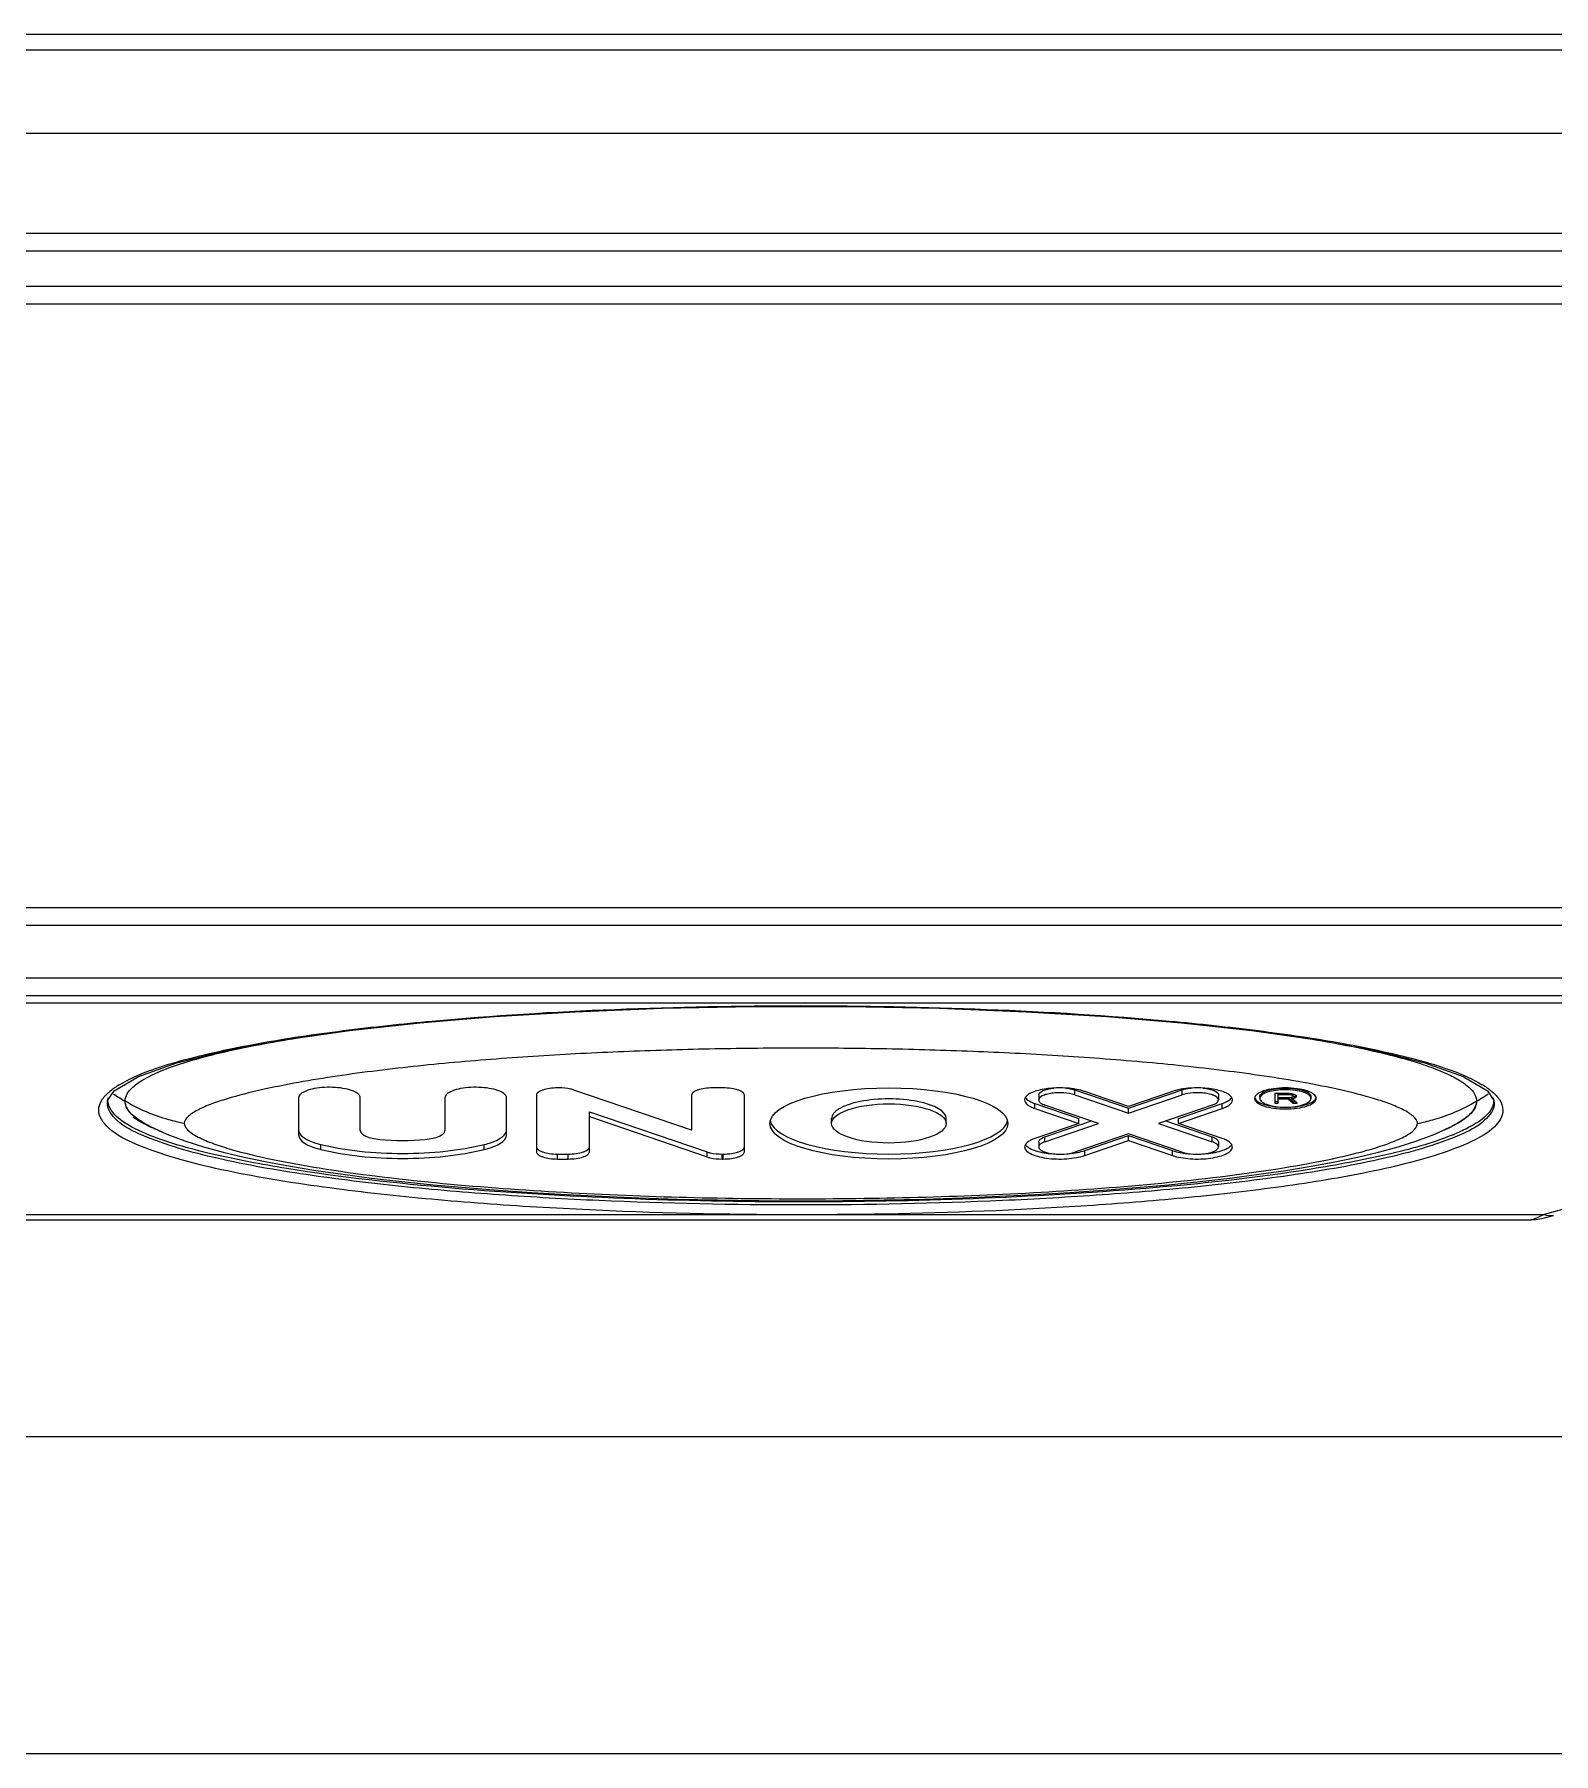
# Model space of a CAD drawing. Header units: millimetres. Extents: x 341 to 4391, y 324 to 2971.
# Drawn here: x 3104.6 to 3190.8, y 324.3 to 421.8 of the extents above; entities that cross this region are included whole.
import ezdxf

# ---------------------------------------------------------------- set-up
doc = ezdxf.new("R2010")
doc.units = ezdxf.units.MM
doc.header["$LTSCALE"] = 256.666667
doc.layers.get('0').update_dxf_attribs({"linetype": 'CONTINUOUS'})
doc.layers.add('ASSI', color=7, linetype='CONTINUOUS')
doc.layers.add('GEOM', color=7, linetype='CONTINUOUS')

msp = doc.modelspace()

# ---------------------------------------------------------------- linework, layer by layer
at = {"color": 9, "linetype": 'Continuous'}
for p, q in [((3302.155, 421.848), (2703.955, 421.848)), ((2756.965, 416.249), (3249.146, 416.249)), ((3237.538, 409.548), (2768.573, 409.548)), ((3237.538, 407.548), (2768.573, 407.548)), ((2704.055, 371.298), (3302.055, 371.298)), ((3302.055, 368.298), (2704.055, 368.298)), ((3163.604, 361.677), (3163.604, 361.959)), ((3169.707, 361.677), (3169.707, 361.959)), ((3109.709, 361.31), (3109.714, 361.318)), ((3161.341, 360.903), (3161.341, 361.185)), ((3171.97, 360.903), (3171.97, 361.185)), ((3161.907, 359.01), (3161.907, 359.291)), ((3171.404, 359.01), (3171.404, 359.291)), ((3120.815, 358.577), (3120.815, 358.859)), ((3130.095, 358.577), (3130.095, 358.859)), ((3134.255, 358.035), (3134.255, 358.317)), ((3134.855, 358.035), (3134.855, 358.317)), ((3142.736, 358.156), (3142.736, 358.437)), ((3143.585, 358.035), (3143.585, 358.317)), ((3143.655, 358.035), (3143.655, 358.317)), ((3164.17, 358.236), (3164.17, 358.518)), ((3169.141, 358.236), (3169.141, 358.518))]:
    msp.add_line(p, q, dxfattribs=at)
at = {"color": 7, "linetype": 'Continuous'}
for p, q in [((3302.055, 420.948), (2703.955, 420.948)), ((3237.538, 410.548), (2768.573, 410.548)), ((3237.538, 406.548), (2768.573, 406.548)), ((2705.055, 372.298), (3301.055, 372.298)), ((3301.055, 367.298), (2705.055, 367.298)), ((3134.326, 362.071), (3134.255, 362.071)), ((3141.855, 359.666), (3135.175, 361.951)), ((3143.655, 362.071), (3143.055, 362.071)), ((3163.604, 361.959), (3166.655, 360.916)), ((3166.655, 360.916), (3169.707, 361.959)), ((3119.555, 361.507), (3119.555, 359.413)), ((3123.055, 359.645), (3123.055, 361.507)), ((3127.855, 361.507), (3127.855, 359.645)), ((3131.355, 359.413), (3131.355, 361.507)), ((3133.055, 361.661), (3133.055, 358.446)), ((3141.855, 361.661), (3141.855, 359.666)), ((3144.855, 358.446), (3144.855, 361.661)), ((3161.341, 361.185), (3163.827, 360.335)), ((3161.555, 361.669), (3161.555, 361.387)), ((3164.958, 360.053), (3161.907, 361.097)), ((3163.604, 361.677), (3166.655, 360.634)), ((3166.655, 361.021), (3164.17, 361.871)), ((3169.141, 361.871), (3166.655, 361.021)), ((3166.655, 360.634), (3169.707, 361.677)), ((3171.404, 361.097), (3168.353, 360.053)), ((3169.484, 360.335), (3171.97, 361.185)), ((3171.755, 361.669), (3171.755, 361.387)), ((3174.105, 361.567), (3174.105, 361.473)), ((3175.755, 361.746), (3174.955, 361.746)), ((3174.955, 361.746), (3174.955, 361.199)), ((3174.955, 361.293), (3175.155, 361.293)), ((3174.955, 361.199), (3175.155, 361.199)), ((3175.155, 361.199), (3175.155, 361.746)), ((3175.155, 361.688), (3175.789, 361.688)), ((3175.789, 361.513), (3175.155, 361.513)), ((3175.155, 361.444), (3175.722, 361.444)), ((3175.722, 361.444), (3175.722, 361.513)), ((3175.722, 361.444), (3175.989, 361.199)), ((3175.748, 361.513), (3175.989, 361.293)), ((3175.922, 361.735), (3175.755, 361.746)), ((3175.789, 361.688), (3175.789, 361.744)), ((3175.789, 361.688), (3175.889, 361.676)), ((3175.889, 361.525), (3175.789, 361.513)), ((3175.889, 361.676), (3175.889, 361.737)), ((3175.889, 361.676), (3175.955, 361.653)), ((3175.955, 361.548), (3175.889, 361.525)), ((3176.055, 361.7), (3175.922, 361.735)), ((3175.922, 361.467), (3175.922, 361.537)), ((3175.922, 361.467), (3176.055, 361.49)), ((3176.222, 361.199), (3175.922, 361.467)), ((3175.955, 361.653), (3175.955, 361.726)), ((3175.955, 361.653), (3175.989, 361.618)), ((3175.989, 361.583), (3175.955, 361.548)), ((3175.976, 361.57), (3176.055, 361.584)), ((3175.982, 361.719), (3175.989, 361.712)), ((3175.989, 361.583), (3175.989, 361.712)), ((3175.989, 361.293), (3176.117, 361.293)), ((3175.989, 361.199), (3175.989, 361.293)), ((3175.989, 361.199), (3176.222, 361.199)), ((3176.155, 361.653), (3176.055, 361.7)), ((3176.055, 361.584), (3176.155, 361.631)), ((3176.055, 361.49), (3176.055, 361.584)), ((3176.055, 361.49), (3176.155, 361.537)), ((3176.189, 361.618), (3176.155, 361.653)), ((3176.155, 361.631), (3176.166, 361.642)), ((3176.155, 361.537), (3176.155, 361.631)), ((3176.155, 361.537), (3176.189, 361.572)), ((3176.189, 361.572), (3176.189, 361.618)), ((3177.005, 361.567), (3177.005, 361.473)), ((3136.055, 360.722), (3142.736, 358.437)), ((3136.055, 358.446), (3136.055, 360.722)), ((3136.055, 360.44), (3142.736, 358.156)), ((3149.805, 360.053), (3149.805, 360.335)), ((3156.305, 360.053), (3156.305, 360.335)), ((3161.341, 360.903), (3163.827, 360.053)), ((3163.827, 360.053), (3161.341, 359.203)), ((3161.907, 359.291), (3164.546, 360.194)), ((3161.907, 359.01), (3164.958, 360.053)), ((3163.827, 360.053), (3163.827, 360.335)), ((3166.655, 360.634), (3166.655, 360.916)), ((3168.353, 360.053), (3171.404, 359.01)), ((3168.765, 360.194), (3171.404, 359.291)), ((3169.484, 360.053), (3171.97, 360.903)), ((3169.484, 360.053), (3169.484, 360.335)), ((3171.97, 359.203), (3169.484, 360.053)), ((3161.555, 359.001), (3161.555, 358.719)), ((3166.655, 359.473), (3163.604, 358.429)), ((3164.17, 358.518), (3166.655, 359.368)), ((3164.17, 358.236), (3166.655, 359.086)), ((3169.707, 358.429), (3166.655, 359.473)), ((3166.655, 359.368), (3169.141, 358.518)), ((3166.655, 359.086), (3166.655, 359.368)), ((3166.655, 359.086), (3169.141, 358.236)), ((3171.755, 359.001), (3171.755, 358.719)), ((3184.032, 359.452), (3184.891, 359.835)), ((3134.255, 358.317), (3134.855, 358.317)), ((3134.255, 358.035), (3134.855, 358.035)), ((3143.585, 358.317), (3143.655, 358.317)), ((3143.585, 358.035), (3143.655, 358.035)), ((2951.711, 354.579), (3189.489, 354.579))]:
    msp.add_line(p, q, dxfattribs=at)
for points in [[(3110.157, 360.401), (3110.405, 360.257), (3110.778, 360.051), (3111.097, 359.885)], [(3111.221, 359.835), (3112.078, 359.452), (3113.096, 359.069), (3114.15, 358.734), (3115.267, 358.428), (3116.464, 358.144), (3117.744, 357.877), (3119.096, 357.628), (3120.526, 357.393), (3122.066, 357.169), (3123.702, 356.957), (3125.417, 356.759), (3127.194, 356.578), (3129.021, 356.414), (3130.887, 356.266), (3132.795, 356.135), (3134.755, 356.02), (3136.775, 355.92), (3138.869, 355.835), (3141.05, 355.766), (3143.325, 355.714), (3145.671, 355.682), (3148.052, 355.671), (3150.434, 355.682), (3152.781, 355.714), (3155.056, 355.765), (3157.237, 355.834), (3159.332, 355.919), (3161.353, 356.02), (3163.312, 356.135), (3165.221, 356.266), (3167.087, 356.413), (3168.914, 356.578), (3170.692, 356.759), (3172.407, 356.956), (3174.043, 357.168), (3175.583, 357.393), (3177.014, 357.627), (3178.366, 357.877), (3179.646, 358.144), (3180.843, 358.428), (3181.961, 358.734), (3183.014, 359.069), (3184.032, 359.452)], [(3189.478, 354.579), (3189.508, 354.579), (3189.772, 354.598)], [(3189.772, 354.598), (3189.986, 354.633), (3190.184, 354.677), (3190.392, 354.728), (3190.62, 354.789), (3190.777, 354.832)]]:
    msp.add_lwpolyline(points, dxfattribs=at)
for centre, radius, start, end in [((3134.55, 269.774), 96.317, 97.43421, 98.83841), ((3137.244, 249.729), 116.542, 97.06708, 97.47236), ((3159.584, 255.259), 110.966, 82.29856, 82.83214), ((3160.936, 265.327), 100.808, 81.41116, 82.2929), ((3162.875, 357.455), 4.61, 80.75793, 81.94318), ((3170.436, 357.455), 4.61, 98.05682, 99.24207), ((3114.379, 366.363), 7.252, 242.69117, 243.12531), ((3114.575, 366.751), 7.697, 243.13438, 244.11198), ((3114.58, 366.762), 7.698, 243.1312, 244.13275), ((3125.455, 373.44), 14.348, 264.85876, 275.14124), ((3181.684, 366.426), 7.33, 295.94696, 296.88923), ((3181.689, 366.415), 7.328, 295.98634, 296.88043)]:
    msp.add_arc(centre, radius, start, end, dxfattribs=at)
at = {"color": 9, "linetype": 'Continuous'}
for centre, start, end in [((3117.57, 374.169), 235.57528, 238.56206), ((3178.541, 374.169), 301.43794, 304.42472)]:
    msp.add_arc(centre, 15.071, start, end, dxfattribs=at)
at = {"color": 7, "linetype": 'Continuous'}
for major_axis, ratio in [((6.75, 0), 0.298951), ((3.25, 0), 0.34202)]:
    msp.add_ellipse((3153.055, 360.053), major_axis=major_axis, ratio=ratio, dxfattribs=at)
for major_axis, ratio, start_param, end_param in [((3.25, 0), 0.34202, 0, 3.141593), ((6.75, 0), 0.298951, 3.210664, 6.214246)]:
    msp.add_ellipse((3153.055, 360.335), major_axis=major_axis, ratio=ratio, start_param=start_param, end_param=end_param, dxfattribs=at)
for points, knots in [([(3109.884, 361.82), (3109.982, 361.962), (3110.269, 362.244), (3111.125, 362.8), (3112.851, 363.486), (3115.847, 364.28), (3118.289, 364.719), (3119.751, 364.947)], [0, 0, 0, 0, 0.049221, 0.113391, 0.291329, 0.576632, 1, 1, 1, 1]), ([(3175.991, 365.004), (3177.463, 364.781), (3179.958, 364.342), (3182.799, 363.622), (3184.421, 363.025), (3185.249, 362.63), (3185.835, 362.251), (3186.128, 361.963), (3186.225, 361.821)], [0, 0, 0, 0, 0.411244, 0.699619, 0.807729, 0.888222, 0.952419, 1, 1, 1, 1]), ([(3183.045, 360.053), (3183.045, 360.21), (3182.857, 360.447), (3182.551, 360.663), (3182.109, 360.91), (3181.461, 361.178), (3180.272, 361.572), (3178.629, 361.983), (3176.539, 362.396), (3174.342, 362.751), (3172.075, 363.056), (3169.761, 363.319), (3166.614, 363.621), (3162.628, 363.915), (3157.8, 364.154), (3152.936, 364.294), (3148.056, 364.34), (3143.175, 364.294), (3138.311, 364.154), (3133.483, 363.915), (3129.497, 363.621), (3126.35, 363.319), (3124.036, 363.056), (3121.769, 362.751), (3119.572, 362.396), (3117.482, 361.983), (3115.839, 361.572), (3114.65, 361.178), (3114.002, 360.91), (3113.56, 360.663), (3113.254, 360.447), (3113.066, 360.21), (3113.066, 360.053)], [0, 0, 0, 0, 0.006584, 0.011034, 0.016119, 0.027691, 0.040569, 0.068737, 0.098868, 0.130202, 0.162343, 0.195053, 0.228183, 0.295311, 0.363192, 0.431499, 0.5, 0.568501, 0.636808, 0.704689, 0.771817, 0.804946, 0.837657, 0.869798, 0.901132, 0.931262, 0.959431, 0.972309, 0.983881, 0.988966, 0.993416, 1, 1, 1, 1]), ([(3122.966, 361.696), (3122.885, 361.779), (3122.634, 361.913), (3122.183, 362.038), (3121.628, 362.107), (3121.035, 362.11), (3120.474, 362.046), (3120.061, 361.94), (3119.802, 361.818), (3119.64, 361.709), (3119.555, 361.584), (3119.555, 361.507)], [0, 0, 0, 0, 0.093893, 0.224479, 0.381113, 0.547528, 0.705724, 0.839143, 0.892797, 0.936813, 1, 1, 1, 1]), ([(3131.266, 361.696), (3131.185, 361.779), (3130.934, 361.913), (3130.483, 362.038), (3129.928, 362.107), (3129.335, 362.11), (3128.774, 362.046), (3128.361, 361.94), (3128.102, 361.818), (3127.94, 361.709), (3127.855, 361.584), (3127.855, 361.507)], [0, 0, 0, 0, 0.093893, 0.224479, 0.381113, 0.547528, 0.705724, 0.839143, 0.892797, 0.936813, 1, 1, 1, 1]), ([(3134.255, 362.071), (3134.102, 362.071), (3133.815, 362.052), (3133.48, 361.984), (3133.265, 361.896), (3133.13, 361.817), (3133.055, 361.721), (3133.055, 361.661)], [0, 0, 0, 0, 0.344881, 0.644083, 0.76522, 0.86386, 1, 1, 1, 1]), ([(3135.175, 361.951), (3135.115, 361.971), (3134.838, 362.047), (3134.55, 362.071), (3134.326, 362.071)], [0, 0, 0, 0, 0.219839, 1, 1, 1, 1]), ([(3143.055, 362.071), (3142.902, 362.071), (3142.615, 362.052), (3142.28, 361.984), (3142.065, 361.896), (3141.93, 361.817), (3141.855, 361.721), (3141.855, 361.661)], [0, 0, 0, 0, 0.344881, 0.644083, 0.76522, 0.86386, 1, 1, 1, 1]), ([(3144.855, 361.661), (3144.855, 361.721), (3144.781, 361.817), (3144.646, 361.896), (3144.431, 361.984), (3144.096, 362.052), (3143.809, 362.071), (3143.655, 362.071)], [0, 0, 0, 0, 0.13614, 0.23478, 0.355917, 0.655119, 1, 1, 1, 1]), ([(3163.521, 362.019), (3163.203, 362.064), (3162.72, 362.086), (3162.092, 362.039), (3161.662, 361.968), (3161.291, 361.861), (3160.966, 361.719), (3160.755, 361.52), (3160.755, 361.387)], [0, 0, 0, 0, 0.322464, 0.48297, 0.631633, 0.761122, 0.866113, 1, 1, 1, 1]), ([(3161.555, 361.669), (3161.555, 361.783), (3161.787, 361.929), (3162.083, 362.015), (3162.299, 362.051), (3162.415, 362.063)], [0, 0, 0, 0, 0.348417, 0.64371, 1, 1, 1, 1]), ([(3163.127, 362.059), (3163.171, 362.054), (3163.332, 362.033), (3163.492, 361.998), (3163.604, 361.959)], [0, 0, 0, 0, 0.271625, 1, 1, 1, 1]), ([(3164.17, 361.871), (3164.128, 361.885), (3163.946, 361.942), (3163.76, 361.981), (3163.615, 362.005)], [0, 0, 0, 0, 0.230443, 1, 1, 1, 1]), ([(3169.696, 362.005), (3169.645, 361.997), (3169.458, 361.963), (3169.273, 361.916), (3169.141, 361.871)], [0, 0, 0, 0, 0.268226, 1, 1, 1, 1]), ([(3169.707, 361.959), (3169.742, 361.971), (3169.897, 362.018), (3170.058, 362.045), (3170.184, 362.059)], [0, 0, 0, 0, 0.225771, 1, 1, 1, 1]), ([(3172.555, 361.387), (3172.555, 361.52), (3172.345, 361.719), (3172.02, 361.861), (3171.649, 361.968), (3171.219, 362.039), (3170.591, 362.086), (3170.108, 362.064), (3169.79, 362.019)], [0, 0, 0, 0, 0.133887, 0.238878, 0.368367, 0.51703, 0.677536, 1, 1, 1, 1]), ([(3170.896, 362.063), (3171.012, 362.051), (3171.228, 362.015), (3171.524, 361.929), (3171.756, 361.783), (3171.755, 361.669)], [0, 0, 0, 0, 0.35629, 0.651583, 1, 1, 1, 1]), ([(3177.305, 361.473), (3177.305, 361.561), (3177.196, 361.701), (3177.001, 361.816), (3176.686, 361.944), (3176.198, 362.044), (3175.555, 362.086), (3174.913, 362.044), (3174.425, 361.944), (3174.11, 361.816), (3173.915, 361.701), (3173.805, 361.561), (3173.805, 361.473)], [0, 0, 0, 0, 0.068069, 0.117389, 0.177958, 0.327565, 0.5, 0.672435, 0.822042, 0.882611, 0.931931, 1, 1, 1, 1]), ([(3174.105, 361.567), (3174.105, 361.64), (3174.196, 361.756), (3174.358, 361.851), (3174.619, 361.957), (3175.024, 362.04), (3175.555, 362.075), (3176.087, 362.04), (3176.492, 361.957), (3176.753, 361.851), (3176.915, 361.756), (3177.005, 361.64), (3177.005, 361.567)], [0, 0, 0, 0, 0.068072, 0.11739, 0.177958, 0.327564, 0.5, 0.672436, 0.822042, 0.88261, 0.931928, 1, 1, 1, 1]), ([(3177.005, 361.473), (3177.005, 361.546), (3176.915, 361.662), (3176.753, 361.757), (3176.492, 361.863), (3176.087, 361.946), (3175.555, 361.981), (3175.024, 361.946), (3174.619, 361.863), (3174.358, 361.757), (3174.196, 361.662), (3174.105, 361.546), (3174.105, 361.473)], [0, 0, 0, 0, 0.06807, 0.11739, 0.177959, 0.327564, 0.5, 0.672436, 0.822041, 0.88261, 0.93193, 1, 1, 1, 1]), ([(3109.709, 361.31), (3109.709, 361.353), (3109.725, 361.534), (3109.805, 361.706), (3109.884, 361.82)], [0, 0, 0, 0, 0.235289, 1, 1, 1, 1]), ([(3111.097, 359.885), (3110.876, 359.997), (3110.487, 360.218), (3110.03, 360.588), (3109.766, 360.955), (3109.709, 361.202), (3109.709, 361.31)], [0, 0, 0, 0, 0.358555, 0.644529, 0.844395, 1, 1, 1, 1]), ([(3109.714, 361.318), (3109.714, 361.361), (3109.73, 361.541), (3109.81, 361.712), (3109.888, 361.826)], [0, 0, 0, 0, 0.235398, 1, 1, 1, 1]), ([(3110.209, 360.464), (3110.059, 360.593), (3109.819, 360.842), (3109.714, 361.18), (3109.714, 361.318)], [0, 0, 0, 0, 0.589304, 1, 1, 1, 1]), ([(3123.055, 361.507), (3123.055, 361.523), (3123.047, 361.594), (3123.004, 361.657), (3122.966, 361.696)], [0, 0, 0, 0, 0.227428, 1, 1, 1, 1]), ([(3131.355, 361.507), (3131.355, 361.523), (3131.347, 361.594), (3131.304, 361.657), (3131.266, 361.696)], [0, 0, 0, 0, 0.227428, 1, 1, 1, 1]), ([(3160.755, 361.387), (3160.755, 361.286), (3160.88, 361.126), (3161.104, 360.995), (3161.256, 360.932), (3161.341, 360.903)], [0, 0, 0, 0, 0.382496, 0.659643, 1, 1, 1, 1]), ([(3160.847, 361.465), (3160.903, 361.404), (3161.063, 361.293), (3161.239, 361.22), (3161.341, 361.185)], [0, 0, 0, 0, 0.433945, 1, 1, 1, 1]), ([(3163.604, 361.677), (3163.407, 361.745), (3163.08, 361.794), (3162.641, 361.801), (3162.308, 361.775), (3162.007, 361.714), (3161.747, 361.627), (3161.555, 361.489), (3161.555, 361.387)], [0, 0, 0, 0, 0.285844, 0.446834, 0.603736, 0.744841, 0.860521, 1, 1, 1, 1]), ([(3161.555, 361.387), (3161.555, 361.327), (3161.668, 361.184), (3161.815, 361.128), (3161.907, 361.097)], [0, 0, 0, 0, 0.383369, 1, 1, 1, 1]), ([(3171.755, 361.387), (3171.755, 361.489), (3171.564, 361.627), (3171.304, 361.714), (3171.003, 361.775), (3170.67, 361.801), (3170.231, 361.794), (3169.904, 361.745), (3169.707, 361.677)], [0, 0, 0, 0, 0.139479, 0.255159, 0.396264, 0.553166, 0.714156, 1, 1, 1, 1]), ([(3171.404, 361.097), (3171.496, 361.128), (3171.643, 361.184), (3171.755, 361.327), (3171.755, 361.387)], [0, 0, 0, 0, 0.616631, 1, 1, 1, 1]), ([(3171.97, 361.185), (3172.072, 361.22), (3172.248, 361.293), (3172.408, 361.404), (3172.464, 361.465)], [0, 0, 0, 0, 0.566055, 1, 1, 1, 1]), ([(3171.97, 360.903), (3172.055, 360.932), (3172.207, 360.995), (3172.431, 361.126), (3172.555, 361.286), (3172.555, 361.387)], [0, 0, 0, 0, 0.340357, 0.617504, 1, 1, 1, 1]), ([(3173.805, 361.473), (3173.805, 361.384), (3173.915, 361.244), (3174.11, 361.129), (3174.425, 361.001), (3174.913, 360.901), (3175.555, 360.859), (3176.198, 360.901), (3176.686, 361.001), (3177.001, 361.129), (3177.196, 361.244), (3177.305, 361.384), (3177.305, 361.473)], [0, 0, 0, 0, 0.068069, 0.117389, 0.177958, 0.327565, 0.5, 0.672435, 0.822042, 0.882611, 0.931931, 1, 1, 1, 1]), ([(3173.811, 361.521), (3173.831, 361.432), (3174.015, 361.252), (3174.602, 361.026), (3175.555, 360.925), (3176.509, 361.026), (3177.096, 361.252), (3177.28, 361.432), (3177.3, 361.521)], [0, 0, 0, 0, 0.071955, 0.184073, 0.5, 0.815927, 0.928045, 1, 1, 1, 1]), ([(3174.105, 361.473), (3174.105, 361.399), (3174.196, 361.283), (3174.358, 361.188), (3174.619, 361.082), (3175.024, 360.999), (3175.555, 360.965), (3176.087, 360.999), (3176.492, 361.082), (3176.753, 361.188), (3176.915, 361.283), (3177.005, 361.399), (3177.005, 361.473)], [0, 0, 0, 0, 0.06807, 0.11739, 0.177959, 0.327564, 0.5, 0.672436, 0.822041, 0.88261, 0.93193, 1, 1, 1, 1]), ([(3186.402, 361.31), (3186.402, 361.189), (3186.332, 360.922), (3186.045, 360.554), (3185.59, 360.197), (3185.214, 359.986), (3185.002, 359.879)], [0, 0, 0, 0, 0.173393, 0.382228, 0.659192, 1, 1, 1, 1]), ([(3186.397, 361.318), (3186.397, 361.172), (3186.287, 360.835), (3186.048, 360.59), (3185.904, 360.466)], [0, 0, 0, 0, 0.435146, 1, 1, 1, 1]), ([(3186.225, 361.821), (3186.255, 361.778), (3186.35, 361.623), (3186.402, 361.44), (3186.402, 361.31)], [0, 0, 0, 0, 0.288061, 1, 1, 1, 1]), ([(3111.052, 359.919), (3110.97, 359.962), (3110.675, 360.121), (3110.393, 360.306), (3110.209, 360.464)], [0, 0, 0, 0, 0.276978, 1, 1, 1, 1]), ([(3113.066, 360.053), (3113.066, 359.871), (3113.313, 359.604), (3113.684, 359.368), (3114.22, 359.096), (3114.996, 358.804), (3116.402, 358.38), (3118.325, 357.942), (3119.912, 357.658), (3120.732, 357.526)], [0, 0, 0, 0, 0.066244, 0.112169, 0.164558, 0.283033, 0.413945, 0.698046, 1, 1, 1, 1]), ([(3175.542, 357.552), (3176.346, 357.684), (3177.901, 357.966), (3179.787, 358.4), (3181.163, 358.821), (3181.921, 359.11), (3182.445, 359.378), (3182.807, 359.611), (3183.045, 359.875), (3183.045, 360.053)], [0, 0, 0, 0, 0.302319, 0.586536, 0.71737, 0.835666, 0.88793, 0.93373, 1, 1, 1, 1]), ([(3185.904, 360.466), (3185.844, 360.414), (3185.562, 360.193), (3185.248, 360.015), (3184.999, 359.888)], [0, 0, 0, 0, 0.220881, 1, 1, 1, 1]), ([(3111.785, 359.573), (3111.734, 359.594), (3111.542, 359.674), (3111.352, 359.76), (3111.214, 359.827)], [0, 0, 0, 0, 0.265844, 1, 1, 1, 1]), ([(3119.555, 359.695), (3119.555, 359.645), (3119.571, 359.576), (3119.601, 359.516), (3119.61, 359.5)], [0, 0, 0, 0, 0.735336, 1, 1, 1, 1]), ([(3119.555, 359.413), (3119.555, 359.22), (3119.85, 358.93), (3120.313, 358.72), (3120.637, 358.62), (3120.815, 358.577)], [0, 0, 0, 0, 0.365812, 0.649698, 1, 1, 1, 1]), ([(3119.61, 359.5), (3119.701, 359.339), (3120.109, 359.062), (3120.546, 358.924), (3120.815, 358.859)], [0, 0, 0, 0, 0.400034, 1, 1, 1, 1]), ([(3123.055, 359.645), (3123.055, 359.498), (3123.359, 359.314), (3123.74, 359.207), (3124.02, 359.163), (3124.17, 359.15)], [0, 0, 0, 0, 0.347809, 0.643916, 1, 1, 1, 1]), ([(3126.741, 359.15), (3126.891, 359.163), (3127.171, 359.207), (3127.552, 359.314), (3127.855, 359.498), (3127.855, 359.645)], [0, 0, 0, 0, 0.356084, 0.652191, 1, 1, 1, 1]), ([(3130.095, 358.859), (3130.365, 358.924), (3130.802, 359.062), (3131.21, 359.339), (3131.301, 359.5)], [0, 0, 0, 0, 0.599966, 1, 1, 1, 1]), ([(3130.095, 358.577), (3130.274, 358.62), (3130.598, 358.72), (3131.061, 358.93), (3131.355, 359.22), (3131.355, 359.413)], [0, 0, 0, 0, 0.350302, 0.634188, 1, 1, 1, 1]), ([(3131.301, 359.5), (3131.31, 359.516), (3131.34, 359.576), (3131.355, 359.645), (3131.355, 359.695)], [0, 0, 0, 0, 0.264664, 1, 1, 1, 1]), ([(3161.341, 359.203), (3161.256, 359.174), (3161.104, 359.111), (3160.88, 358.98), (3160.755, 358.82), (3160.755, 358.719)], [0, 0, 0, 0, 0.340357, 0.617504, 1, 1, 1, 1]), ([(3161.555, 359.001), (3161.556, 359.062), (3161.668, 359.204), (3161.815, 359.26), (3161.907, 359.291)], [0, 0, 0, 0, 0.383391, 1, 1, 1, 1]), ([(3161.907, 359.01), (3161.815, 358.978), (3161.668, 358.922), (3161.555, 358.78), (3161.555, 358.719)], [0, 0, 0, 0, 0.616631, 1, 1, 1, 1]), ([(3171.404, 359.291), (3171.496, 359.26), (3171.643, 359.204), (3171.755, 359.062), (3171.755, 359.001)], [0, 0, 0, 0, 0.616609, 1, 1, 1, 1]), ([(3171.755, 358.719), (3171.755, 358.78), (3171.643, 358.922), (3171.496, 358.978), (3171.404, 359.01)], [0, 0, 0, 0, 0.383369, 1, 1, 1, 1]), ([(3172.555, 358.719), (3172.555, 358.82), (3172.431, 358.98), (3172.207, 359.111), (3172.055, 359.174), (3171.97, 359.203)], [0, 0, 0, 0, 0.382496, 0.659643, 1, 1, 1, 1]), ([(3184.9, 359.828), (3184.848, 359.803), (3184.619, 359.694), (3184.385, 359.596), (3184.202, 359.523)], [0, 0, 0, 0, 0.226412, 1, 1, 1, 1]), ([(3120.815, 358.859), (3121.54, 358.682), (3123.083, 358.431), (3125.455, 358.31), (3127.828, 358.431), (3129.371, 358.682), (3130.095, 358.859)], [0, 0, 0, 0, 0.239164, 0.5, 0.760836, 1, 1, 1, 1]), ([(3120.815, 358.577), (3121.54, 358.4), (3123.083, 358.149), (3125.455, 358.028), (3127.828, 358.149), (3129.371, 358.4), (3130.095, 358.577)], [0, 0, 0, 0, 0.239164, 0.5, 0.760836, 1, 1, 1, 1]), ([(3133.055, 358.728), (3133.055, 358.667), (3133.13, 358.571), (3133.265, 358.492), (3133.48, 358.405), (3133.815, 358.336), (3134.102, 358.317), (3134.255, 358.317)], [0, 0, 0, 0, 0.136149, 0.234777, 0.355914, 0.655104, 1, 1, 1, 1]), ([(3133.055, 358.446), (3133.055, 358.385), (3133.13, 358.289), (3133.265, 358.21), (3133.48, 358.123), (3133.815, 358.054), (3134.102, 358.035), (3134.255, 358.035)], [0, 0, 0, 0, 0.13614, 0.23478, 0.355917, 0.655119, 1, 1, 1, 1]), ([(3134.855, 358.317), (3135.009, 358.317), (3135.296, 358.336), (3135.631, 358.405), (3135.846, 358.492), (3135.981, 358.571), (3136.055, 358.667), (3136.055, 358.728)], [0, 0, 0, 0, 0.344896, 0.644086, 0.765223, 0.863851, 1, 1, 1, 1]), ([(3134.855, 358.035), (3135.009, 358.035), (3135.296, 358.054), (3135.631, 358.123), (3135.846, 358.21), (3135.981, 358.289), (3136.055, 358.385), (3136.055, 358.446)], [0, 0, 0, 0, 0.344881, 0.644083, 0.76522, 0.86386, 1, 1, 1, 1]), ([(3142.736, 358.437), (3142.796, 358.417), (3143.073, 358.342), (3143.361, 358.317), (3143.585, 358.317)], [0, 0, 0, 0, 0.21979, 1, 1, 1, 1]), ([(3142.736, 358.156), (3142.796, 358.135), (3143.073, 358.06), (3143.361, 358.035), (3143.585, 358.035)], [0, 0, 0, 0, 0.219839, 1, 1, 1, 1]), ([(3143.655, 358.317), (3143.809, 358.317), (3144.096, 358.336), (3144.431, 358.405), (3144.646, 358.492), (3144.781, 358.571), (3144.855, 358.667), (3144.855, 358.728)], [0, 0, 0, 0, 0.344896, 0.644086, 0.765223, 0.863851, 1, 1, 1, 1]), ([(3143.655, 358.035), (3143.809, 358.035), (3144.096, 358.054), (3144.431, 358.123), (3144.646, 358.21), (3144.781, 358.289), (3144.855, 358.385), (3144.855, 358.446)], [0, 0, 0, 0, 0.344881, 0.644083, 0.76522, 0.86386, 1, 1, 1, 1]), ([(3160.755, 358.719), (3160.755, 358.55), (3161.075, 358.32), (3161.508, 358.175), (3162.01, 358.074), (3162.564, 358.029), (3163.137, 358.038), (3163.677, 358.102), (3164.016, 358.183), (3164.17, 358.236)], [0, 0, 0, 0, 0.139401, 0.255014, 0.396039, 0.552852, 0.713748, 0.866526, 1, 1, 1, 1]), ([(3160.834, 358.811), (3160.893, 358.741), (3161.075, 358.616), (3161.575, 358.422), (3162.02, 358.355), (3162.339, 358.332)], [0, 0, 0, 0, 0.171354, 0.401496, 1, 1, 1, 1]), ([(3161.555, 358.719), (3161.555, 358.618), (3161.747, 358.48), (3162.007, 358.393), (3162.308, 358.332), (3162.641, 358.305), (3163.08, 358.313), (3163.407, 358.362), (3163.604, 358.429)], [0, 0, 0, 0, 0.139479, 0.255159, 0.396264, 0.553166, 0.714156, 1, 1, 1, 1]), ([(3163.172, 358.332), (3163.21, 358.335), (3163.358, 358.347), (3163.506, 358.366), (3163.616, 358.384)], [0, 0, 0, 0, 0.256196, 1, 1, 1, 1]), ([(3163.616, 358.384), (3163.666, 358.392), (3163.853, 358.426), (3164.038, 358.473), (3164.17, 358.518)], [0, 0, 0, 0, 0.268224, 1, 1, 1, 1]), ([(3169.141, 358.236), (3169.295, 358.183), (3169.634, 358.102), (3170.174, 358.038), (3170.747, 358.029), (3171.301, 358.074), (3171.803, 358.175), (3172.236, 358.32), (3172.555, 358.55), (3172.555, 358.719)], [0, 0, 0, 0, 0.133474, 0.286252, 0.447148, 0.603961, 0.744986, 0.860599, 1, 1, 1, 1]), ([(3169.141, 358.518), (3169.183, 358.503), (3169.364, 358.447), (3169.551, 358.407), (3169.695, 358.384)], [0, 0, 0, 0, 0.230425, 1, 1, 1, 1]), ([(3169.695, 358.384), (3169.731, 358.378), (3169.878, 358.356), (3170.027, 358.34), (3170.139, 358.332)], [0, 0, 0, 0, 0.243118, 1, 1, 1, 1]), ([(3169.707, 358.429), (3169.904, 358.362), (3170.231, 358.313), (3170.67, 358.305), (3171.003, 358.332), (3171.304, 358.393), (3171.564, 358.48), (3171.755, 358.618), (3171.755, 358.719)], [0, 0, 0, 0, 0.285844, 0.446834, 0.603736, 0.744841, 0.860521, 1, 1, 1, 1]), ([(3170.972, 358.332), (3171.291, 358.355), (3171.736, 358.422), (3172.236, 358.616), (3172.418, 358.741), (3172.477, 358.811)], [0, 0, 0, 0, 0.598504, 0.828646, 1, 1, 1, 1]), ([(3120.732, 357.526), (3122.915, 357.173), (3127.388, 356.64), (3136.528, 355.956), (3148.145, 355.662), (3159.76, 355.964), (3168.894, 356.656), (3173.362, 357.195), (3175.542, 357.552)], [0, 0, 0, 0, 0.120707, 0.245663, 0.500139, 0.754574, 0.879459, 1, 1, 1, 1])]:
    msp.add_open_spline(points, degree=3, knots=knots, dxfattribs=at)
at = {"color": 9, "linetype": 'Continuous'}
for points, knots in [([(3262.055, 362.527), (3249.481, 362.273), (3225.42, 361.129), (3201.363, 357.947), (3190.246, 354.88)], [0, 0, 0, 0, 0.521653, 1, 1, 1, 1]), ([(3113.066, 360.053), (3112.769, 360.11), (3111.603, 360.384), (3110.485, 360.861), (3109.714, 361.318)], [0, 0, 0, 0, 0.251756, 1, 1, 1, 1]), ([(3183.045, 360.053), (3183.342, 360.11), (3184.508, 360.384), (3185.626, 360.861), (3186.397, 361.318)], [0, 0, 0, 0, 0.251756, 1, 1, 1, 1]), ([(3190.246, 354.88), (3190.082, 354.805), (3189.831, 354.706), (3189.574, 354.579), (3189.479, 354.579)], [0, 0, 0, 0, 0.655449, 1, 1, 1, 1])]:
    msp.add_open_spline(points, degree=3, knots=knots, dxfattribs=at)
at = {"color": 7, "linetype": 'Continuous'}
for points in [[(3160.797, 361.531), (3160.811, 361.507), (3160.828, 361.485), (3160.847, 361.465)], [(3172.464, 361.465), (3172.483, 361.485), (3172.5, 361.507), (3172.514, 361.531)], [(3160.796, 358.864), (3160.807, 358.846), (3160.82, 358.828), (3160.834, 358.811)], [(3172.477, 358.811), (3172.491, 358.828), (3172.504, 358.846), (3172.515, 358.864)]]:
    msp.add_open_spline(points, degree=3, dxfattribs=at)
at = {"color": 9, "linetype": 'Continuous'}
msp.add_open_spline([(3190.777, 354.832), (3190.606, 354.784), (3190.41, 354.811), (3190.246, 354.88)], degree=3, dxfattribs=at)
at = {"layer": 'ASSI', "color": 7, "linetype": 'Continuous'}
for p, q in [((2753.583, 342.298), (3252.528, 342.298)), ((2744.055, 324.298), (3262.055, 324.298))]:
    msp.add_line(p, q, dxfattribs=at)
at = {"layer": 'GEOM', "color": 9, "linetype": 'Continuous'}
for p, q in [((3262.055, 366.884), (2947.548, 366.884)), ((3108.702, 361.193), (3108.717, 361.353)), ((3187.394, 361.353), (3187.409, 361.193)), ((2951.933, 354.88), (3190.246, 354.88))]:
    msp.add_line(p, q, dxfattribs=at)
at = {"layer": 'GEOM', "color": 7, "linetype": 'Continuous'}
for p, q in [((3118.742, 364.804), (3122.445, 365.329)), ((3169.664, 365.767), (3173.656, 365.331)), ((3185.64, 362.719), (3187.016, 361.899)), ((3108.717, 361.353), (3108.718, 361.358)), ((3108.718, 361.357), (3109.094, 361.898)), ((3108.746, 361.508), (3108.748, 361.516)), ((3187.016, 361.899), (3187.393, 361.358)), ((3187.363, 361.516), (3187.364, 361.511)), ((3187.393, 361.358), (3187.394, 361.353))]:
    msp.add_line(p, q, dxfattribs=at)
for points in [[(3122.445, 365.329), (3126.436, 365.766), (3130.682, 366.119), (3135.245, 366.395), (3140.182, 366.592), (3145.392, 366.694), (3150.696, 366.695), (3155.911, 366.592), (3160.851, 366.396), (3165.416, 366.12), (3169.664, 365.767)], [(3173.656, 365.331), (3177.36, 364.805), (3180.672, 364.192), (3183.465, 363.496), (3185.64, 362.719)], [(3109.094, 361.898), (3110.468, 362.717), (3112.64, 363.494), (3115.432, 364.19), (3118.742, 364.804)]]:
    msp.add_lwpolyline(points, dxfattribs=at)
at = {"layer": 'GEOM', "color": 9, "linetype": 'Continuous'}
for centre, radius, start, end in [((3111.252, 358.965), 3.775, 125.5231, 129.15107), ((3111.592, 358.497), 4.353, 124.70121, 125.58594), ((3112.027, 357.857), 5.128, 121.09634, 124.62725), ((3184.077, 357.846), 5.14, 55.41823, 58.92776), ((3184.505, 358.477), 4.378, 54.53723, 55.34439), ((3184.849, 358.952), 3.791, 50.8489, 54.60588), ((3109.594, 361.354), 0.861, 169.71423, 178.19035), ((3109.569, 361.356), 0.836, 178.22954, 179.95277), ((3186.514, 361.355), 0.865, 1.76711, 10.35864), ((3186.534, 361.356), 0.845, 0.00873, 1.7342), ((3180.334, 371.009), 12.527, 292.23349, 292.75964)]:
    msp.add_arc(centre, radius, start, end, dxfattribs=at)
for points, knots in [([(3109.379, 362.248), (3110.439, 362.889), (3113.099, 363.742), (3117.365, 364.661), (3122.149, 365.359), (3128.894, 366.075), (3137.555, 366.603), (3148.053, 366.805), (3158.552, 366.603), (3167.212, 366.076), (3173.958, 365.359), (3178.742, 364.662), (3183.009, 363.743), (3185.669, 362.89), (3186.73, 362.249)], [0, 0, 0, 0, 0.047488, 0.105333, 0.167726, 0.232438, 0.365273, 0.499985, 0.634698, 0.767536, 0.83225, 0.894646, 0.952497, 1, 1, 1, 1]), ([(3108.413, 361.412), (3108.428, 361.434), (3108.458, 361.477), (3108.491, 361.518), (3108.507, 361.539)], [0, 0, 0, 0, 0.492873, 1, 1, 1, 1]), ([(3187.409, 361.193), (3187.409, 360.825), (3186.759, 359.996), (3184.616, 358.962), (3180.96, 357.942), (3176.035, 357.093), (3170.684, 356.44), (3165.14, 355.973), (3157.582, 355.546), (3148.056, 355.351), (3138.53, 355.546), (3130.971, 355.973), (3125.428, 356.44), (3120.076, 357.093), (3115.151, 357.942), (3111.495, 358.962), (3109.352, 359.996), (3108.702, 360.825), (3108.702, 361.193)], [0, 0, 0, 0, 0.013641, 0.0342, 0.089125, 0.152563, 0.219648, 0.288607, 0.358605, 0.499997, 0.641389, 0.711388, 0.780348, 0.847433, 0.910872, 0.965799, 0.986359, 1, 1, 1, 1]), ([(3110.897, 359.471), (3110.347, 359.704), (3109.466, 360.093), (3108.733, 360.966), (3108.733, 361.356)], [0, 0, 0, 0, 0.604856, 1, 1, 1, 1]), ([(3187.378, 361.356), (3187.378, 361.233), (3187.225, 360.612), (3186.651, 360.223), (3186.225, 359.972)], [0, 0, 0, 0, 0.200077, 1, 1, 1, 1]), ([(3150.121, 354.88), (3146.064, 354.849), (3139.994, 354.936), (3131.952, 355.345), (3126.045, 355.813), (3120.337, 356.48), (3115.082, 357.365), (3111.18, 358.433), (3108.897, 359.534), (3108.21, 360.414), (3108.21, 360.805)], [0, 0, 0, 0, 0.282318, 0.422274, 0.560266, 0.69462, 0.821767, 0.931783, 0.972826, 1, 1, 1, 1]), ([(3187.901, 360.805), (3187.901, 360.453), (3187.341, 359.65), (3185.999, 358.937), (3184.196, 358.248), (3181.255, 357.453), (3177.185, 356.693), (3172.04, 356.022), (3166.684, 355.527), (3159.362, 355.062), (3153.826, 354.908), (3150.121, 354.88)], [0, 0, 0, 0, 0.027068, 0.066915, 0.117502, 0.174926, 0.301222, 0.435576, 0.57409, 0.714948, 1, 1, 1, 1]), ([(3186.225, 359.972), (3186.147, 359.925), (3185.808, 359.735), (3185.455, 359.572), (3185.181, 359.457)], [0, 0, 0, 0, 0.234441, 1, 1, 1, 1]), ([(3185.075, 359.413), (3183.876, 358.924), (3181.193, 358.201), (3175.38, 357.122), (3167.528, 356.277), (3157.822, 355.717), (3147.944, 355.543), (3138.068, 355.725), (3128.369, 356.295), (3120.529, 357.149), (3114.742, 358.241), (3112.078, 358.972), (3110.897, 359.471)], [0, 0, 0, 0, 0.051888, 0.110799, 0.237067, 0.367979, 0.500484, 0.632974, 0.763826, 0.889915, 0.948604, 1, 1, 1, 1])]:
    msp.add_open_spline(points, degree=3, knots=knots, dxfattribs=at)
for points in [[(3108.21, 360.805), (3108.21, 361.018), (3108.294, 361.235), (3108.413, 361.412)], [(3108.507, 361.539), (3108.614, 361.669), (3108.738, 361.786), (3108.868, 361.893)], [(3187.243, 361.892), (3187.372, 361.787), (3187.495, 361.671), (3187.601, 361.542)], [(3187.601, 361.542), (3187.635, 361.501), (3187.667, 361.458), (3187.697, 361.414)], [(3187.697, 361.414), (3187.816, 361.236), (3187.901, 361.019), (3187.901, 360.805)]]:
    msp.add_open_spline(points, degree=3, dxfattribs=at)

doc.saveas('drawing.dxf')
